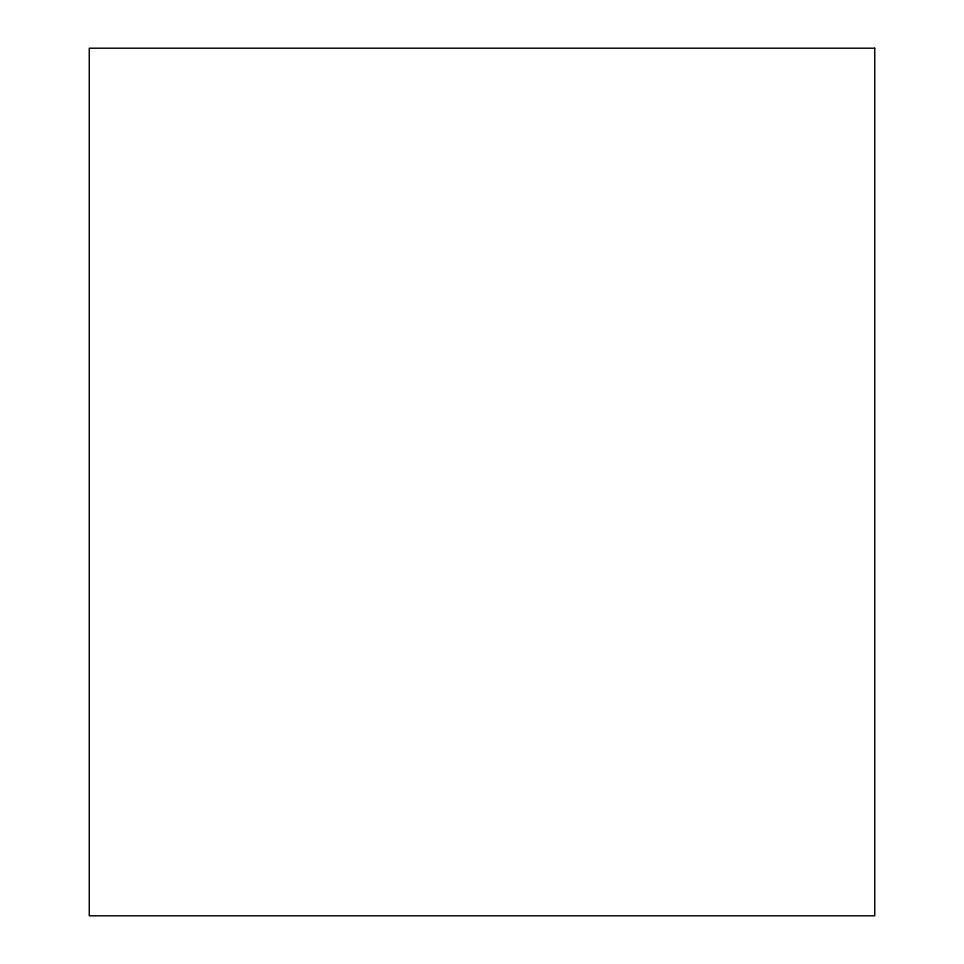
<?xml version="1.0" encoding="UTF-8"?>
<svg xmlns="http://www.w3.org/2000/svg" width="964" height="964" viewBox="0 0 964 964"><rect width="100%" height="100%" fill="white"/><g stroke="black" fill="none" stroke-linecap="round" stroke-linejoin="round"><path stroke-width="1.45" d="M874.746 48.2L89.254 48.2L89.254 915.8L874.746 915.8L874.746 48.2"/></g></svg>
